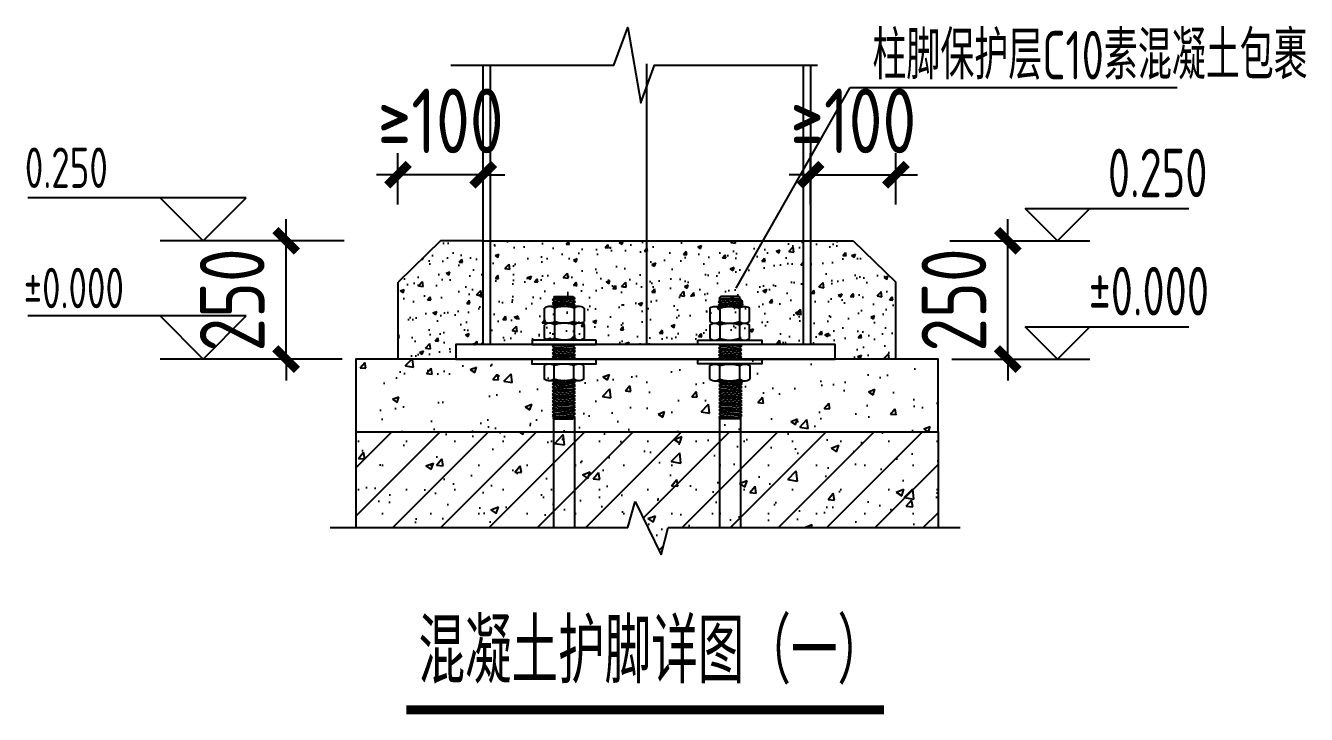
# Model space of a CAD drawing. Extents: x 180850 to 1399066, y 48356 to 327880.
# Drawn here: x 517224 to 529106, y 181464 to 187855 of the extents above; entities that cross this region are included whole.
import ezdxf

# ---------------------------------------------------------------- set-up
doc = ezdxf.new("R2010")
doc.units = 0
doc.header["$LTSCALE"] = 1000
for name, color, linetype in [('AXIS', 3, 'Continuous'), ('C', 6, 'Continuous'), ('DIM_ELEV', 3, 'Continuous'), ('DIM_SYMB', 3, 'Continuous'), ('DOTE', 1, 'Continuous'), ('PUB_TEXT', 7, 'Continuous'), ('构造线', 7, 'Continuous'), ('标注', 3, 'Continuous')]:
    doc.layers.add(name, color=color, linetype=linetype)
doc.styles.add('_TCH_DIM', font='SIMPLEX', dxfattribs={"bigfont": 'GBCBIG'})
doc.styles.add('TSSD_Dimension', font='Tssdeng.shx', dxfattribs={"width": 0.8, "bigfont": 'hztxt.shx'})
doc.dimstyles.new('TSSD_40_200', dxfattribs={"dimtxt": 600, "dimasz": 200, "dimexe": 200, "dimexo": 500, "dimgap": 200, "dimtad": 1, "dimdec": 0, "dimlfac": 0.2, "dimzin": 0, "dimdsep": 46, "dimtxsty": 'TSSD_Dimension', "dimblk": 'ARCHTICK', "dimblk1": 'ARCHTICK', "dimblk2": 'ARCHTICK', "dimcen": 0, "dimdle": 200, "dimclrt": 7, "dimadec": 0, "dimazin": 0, "dimtfac": 1, "dimtdec": 0, "dimtix": 1, "dimtmove": 2, "dimatfit": 3, "dimfxl": 1, "dimtolj": 1, "dimtzin": 0, "dimarcsym": 0})
pattern_1 = [(50, (399524.1, 229651.48), (363.113, -31.7683), [37.9687, -417.6562]), (355, (399524.1, 229651.48), (-70.2429, 380.7973), [30.375, -334.125]), (100.4514, (399554.36, 229648.83), (292.8704, 349.0288), [32.2685, -354.9532]), (46.1842, (399524.1, 229752.73), (540.2908, -83.794), [56.9531, -626.4844]), (96.6356, (399569.1, 229745.74), (473.173, 493.1472), [48.4027, -532.4297]), (351.1842, (399524.1, 229752.7), (473.1726, 493.1475), [45.5625, -501.1875]), (21, (399574.72, 229727.4), (302.1842, -203.8258), [37.9687, -417.6562]), (326, (399574.72, 229727.4), (123.1784, 367.1072), [30.375, -334.125]), (71.4514, (399599.9, 229710.43), (425.3627, 163.2811), [32.2685, -354.9532]), (37.5, (399524.1, 229651.48), (6.15593, 168.52751), [0, -330.075, 0, -339.1875, 0, -335.39062]), (7.5, (399524.1, 229651.48), (133.17895, 199.67093), [0, -193.3875, 0, -322.48125, 0, -127.82812]), (327.5, (399411.2, 229651.48), (270.24761, -11.4184), [0, -126.5625, 0, -394.875, 0, -523.96875]), (317.5, (399360.58, 229651.48), (295.238, 50.67815), [0, -164.53125, 0, -262.2375, 0, -372.09375])]

# ---------------------------------------------------------------- blocks, each defined once
blk = doc.blocks.new('_ArchTick')
at = {"color": 0, "linetype": 'ByBlock', "const_width": 0.4}
blk.add_lwpolyline([(-0.5, -0.5), (0.5, 0.5)], dxfattribs=at)
blk = doc.blocks.new('*D303')
at = {"layer": 'AXIS', "color": 0, "lineweight": -2, "transparency": 16777216}
for p, q in [((519641, 185858), (519641, 186058)), ((520179, 185858), (519441, 185858)), ((519641, 184761), (519641, 185858)), ((520160, 184761), (519441, 184761)), ((519641, 184761), (519641, 184561))]:
    blk.add_line(p, q, dxfattribs=at)
at = {"layer": 'Defpoints', "color": 0, "transparency": 16777216}
for p in [(519641, 185858), (520679, 185858), (520660, 184761)]:
    blk.add_point(p, dxfattribs=at)
at = {"layer": 'AXIS', "color": 0, "lineweight": -2, "transparency": 16777216, "xscale": 200, "yscale": 200, "zscale": 200}
for p, rotation in [((519641, 185858), 270), ((519641, 184761), 90)]:
    blk.add_blockref('_ArchTick', p, dxfattribs=dict(at, rotation=rotation))
at = {"layer": 'AXIS', "color": 7, "transparency": 16777216, "insert": (519141, 185309), "char_height": 600, "attachment_point": 5, "rotation": 90, "style": 'TSSD_Dimension'}
blk.add_mtext('\\A1;250', dxfattribs=at)
blk = doc.blocks.new('*D304')
at = {"layer": 'AXIS', "color": 0, "lineweight": -2, "transparency": 16777216}
for p, q in [((526336, 185858), (526336, 186058)), ((525798, 185858), (526536, 185858)), ((526336, 184761), (526336, 185858)), ((525817, 184761), (526536, 184761)), ((526336, 184761), (526336, 184561))]:
    blk.add_line(p, q, dxfattribs=at)
at = {"layer": 'Defpoints', "color": 0, "transparency": 16777216}
for p in [(525298, 185858), (526336, 185858), (525317, 184761)]:
    blk.add_point(p, dxfattribs=at)
at = {"layer": 'AXIS', "color": 0, "lineweight": -2, "transparency": 16777216, "xscale": 200, "yscale": 200, "zscale": 200}
for p, rotation in [((526336, 185858), 270), ((526336, 184761), 90)]:
    blk.add_blockref('_ArchTick', p, dxfattribs=dict(at, rotation=rotation))
at = {"layer": 'AXIS', "color": 7, "transparency": 16777216, "insert": (525836, 185309), "char_height": 600, "attachment_point": 5, "rotation": 90, "style": 'TSSD_Dimension'}
blk.add_mtext('\\A1;250', dxfattribs=at)
blk = doc.blocks.new('*D305')
at = {"layer": 'AXIS', "color": 0, "lineweight": -2, "transparency": 16777216}
for p, q in [((520679, 186196), (520679, 186671)), ((521470, 186196), (521470, 186671)), ((520679, 186471), (520479, 186471)), ((521470, 186471), (520679, 186471)), ((521470, 186471), (521670, 186471))]:
    blk.add_line(p, q, dxfattribs=at)
at = {"layer": 'Defpoints', "color": 0, "transparency": 16777216}
for p in [(520679, 186471), (520679, 185696), (521470, 185696)]:
    blk.add_point(p, dxfattribs=at)
at = {"layer": 'AXIS', "color": 0, "lineweight": -2, "transparency": 16777216, "xscale": 200, "yscale": 200, "zscale": 200}
blk.add_blockref('_ArchTick', (520679, 186471), dxfattribs=at)
at = {"layer": 'AXIS', "color": 0, "lineweight": -2, "transparency": 16777216, "xscale": 200, "yscale": 200, "zscale": 200, "rotation": 180}
blk.add_blockref('_ArchTick', (521470, 186471), dxfattribs=at)
at = {"layer": 'AXIS', "color": 7, "transparency": 16777216, "insert": (521075, 186971), "char_height": 600, "attachment_point": 5, "style": 'TSSD_Dimension'}
blk.add_mtext('\\A1;≥100', dxfattribs=at)
blk = doc.blocks.new('*D306')
at = {"layer": 'AXIS', "color": 0, "lineweight": -2, "transparency": 16777216}
for p, q in [((524507, 186196), (524507, 186671)), ((525298, 186196), (525298, 186671)), ((524507, 186471), (524307, 186471)), ((524507, 186471), (525298, 186471)), ((525298, 186471), (525498, 186471))]:
    blk.add_line(p, q, dxfattribs=at)
at = {"layer": 'Defpoints', "color": 0, "transparency": 16777216}
for p in [(525298, 186471), (524507, 185696), (525298, 185696)]:
    blk.add_point(p, dxfattribs=at)
at = {"layer": 'AXIS', "color": 0, "lineweight": -2, "transparency": 16777216, "xscale": 200, "yscale": 200, "zscale": 200}
blk.add_blockref('_ArchTick', (524507, 186471), dxfattribs=at)
at = {"layer": 'AXIS', "color": 0, "lineweight": -2, "transparency": 16777216, "xscale": 200, "yscale": 200, "zscale": 200, "rotation": 180}
blk.add_blockref('_ArchTick', (525298, 186471), dxfattribs=at)
at = {"layer": 'AXIS', "color": 7, "transparency": 16777216, "insert": (524903, 186971), "char_height": 600, "attachment_point": 5, "style": 'TSSD_Dimension'}
blk.add_mtext('\\A1;≥100', dxfattribs=at)

msp = doc.modelspace()

# ---------------------------------------------------------------- hatches: boundary and pattern name
h = msp.add_hatch()
h.set_pattern_fill('混凝土', color=256, scale=50.625, style=0)
h.set_pattern_definition(pattern_1)
h.paths.add_polyline_path([(521469.98, 185857.89), (521074.59, 185857.89), (520679.2, 185474.12), (520679.2, 184761.02), (521215.41, 184761.02), (521215.41, 184896.02), (521469.98, 184896.02)])
h = msp.add_hatch()
h.set_pattern_fill('混凝土', color=256, scale=50.625, style=0)
h.set_pattern_definition([(50, (149421.18, 165617.86), (363.11297, -31.76827), [37.96875, -417.65625]), (355, (149421.18, 165617.86), (-70.24286, 380.79727), [30.375, -334.125]), (100.4514, (149451.44, 165615.2), (292.87037, 349.02877), [32.26847, -354.9532]), (46.1842, (149421.2, 165719.1), (540.2908, -83.794), [56.9531, -626.4844]), (96.6356, (149466.2, 165712.13), (473.173, 493.1472), [48.4027, -532.4297]), (351.1842, (149421.2, 165719.1), (473.1726, 493.14754), [45.5625, -501.1875]), (21, (149471.8, 165693.8), (302.1842, -203.82581), [37.96875, -417.65625]), (326, (149471.8, 165693.8), (123.1784, 367.1072), [30.375, -334.125]), (71.4514, (149497, 165676.8), (425.3627, 163.28106), [32.26847, -354.9532]), (37.5, (149421.18, 165617.86), (6.155927, 168.527514), [0, -330.075, 0, -339.1875, 0, -335.39062]), (7.5, (149421.18, 165617.86), (133.17895, 199.67093), [0, -193.3875, 0, -322.48125, 0, -127.82812]), (327.5, (149308.28, 165617.86), (270.24761, -11.418404), [0, -126.5625, 0, -394.875, 0, -523.96875]), (317.5, (149257.66, 165617.86), (295.238, 50.67815), [0, -164.53125, 0, -262.2375, 0, -372.09375])])
h.paths.add_polyline_path([(522988.73, 185857.89), (521537.48, 185857.89), (521537.48, 184896.02), (521923.37, 184896.02), (521923.37, 184937.33), (522518.23, 184937.33), (522518.23, 184896.02), (522988.73, 184896.02)])
h.paths.add_polyline_path([(522314.23, 184952.2), (522314.23, 184952.19), (522314.23, 184952.19)], flags=16)
h.paths.add_polyline_path([(522221.92, 185093.01), (522221.36, 185092.98), (522220.8, 185093.01)], flags=16)
h.paths.add_polyline_path([(522131.27, 185260.52), (522129.6, 185261.87), (522129.6, 185259.18)], flags=16)
h.paths.add_polyline_path([(522988.73, 184896.02), (523459.22, 184896.02), (523459.22, 184937.33), (524054.08, 184937.33), (524054.08, 184896.02), (524439.98, 184896.02), (524439.98, 185857.89), (522988.73, 185857.89)])
h.paths.add_polyline_path([(523865.19, 185309.35), (523872.13, 185314.96), (523863.23, 185323.86), (523847.23, 185323.86)], flags=16)
h.paths.add_polyline_path([(523620.95, 185092.69), (523624.1, 185093.26), (523624.1, 185093.26), (523624.1, 185092.69)], flags=16)
h.paths.add_polyline_path([(523890.13, 185093.26), (523886.97, 185092.69), (523886.97, 185092.69), (523886.97, 185093.26)], flags=16)
h = msp.add_hatch()
h.set_pattern_fill('混凝土', color=256, scale=50.625, style=0)
h.set_pattern_definition(pattern_1)
h.paths.add_polyline_path([(524507.48, 184896.02), (524733.17, 184896.02), (524733.17, 184761.02), (525298.25, 184761.02), (525298.25, 185474.12), (524902.87, 185857.89), (524507.48, 185857.89)])
h = msp.add_hatch()
h.set_pattern_fill('SACNCR', color=4, scale=3374.999999, style=0)
h.set_pattern_definition([(45, (565953.06, 254026.78), (-223.733, 223.733), []), (45, (566176.8, 254026.78), (-223.733, 223.733), [0, -316.4062])])
h.paths.add_polyline_path([(525688.73, 183198.38), (525688.73, 184086.02), (520288.73, 184086.02), (520288.73, 183198.38), (522810.98, 183198.38), (522878.48, 183438.62), (523119.15, 182943.13), (523186.65, 183198.38)])
h = msp.add_hatch()
h.set_pattern_fill('混凝土', color=4, scale=101.25, style=0)
h.set_pattern_definition([(50, (565953.06, 254026.8), (726.226, -63.5365), [75.9375, -835.3125]), (355, (565953.06, 254026.8), (-140.486, 761.5945), [60.75, -668.25]), (100.4514, (566013.6, 254021.5), (585.741, 698.0575), [64.537, -709.9064]), (46.1842, (565953.1, 254229.3), (1080.582, -167.588), [113.906, -1252.969]), (96.6356, (566043.1, 254215.3), (946.346, 986.294), [96.805, -1064.86]), (351.1842, (565953.1, 254229.3), (946.345, 986.295), [91.125, -1002.375]), (21, (566054.3, 254178.66), (604.3684, -407.6516), [75.9375, -835.3125]), (326, (566054.3, 254178.66), (246.357, 734.2144), [60.75, -668.25]), (71.4514, (566104.7, 254144.7), (850.7254, 326.562), [64.537, -709.9064]), (37.5, (565953.06, 254026.78), (12.31185, 337.055), [0, -660.15, 0, -678.375, 0, -670.7812]), (7.5, (565953.06, 254026.8), (266.3579, 399.3419), [0, -386.775, 0, -644.9625, 0, -255.6562]), (327.5, (565727.27, 254026.78), (540.4952, -22.8368), [0, -253.125, 0, -789.75, 0, -1047.9375]), (317.5, (565626, 254026.8), (590.476, 101.3563), [0, -329.0625, 0, -524.475, 0, -744.1875])])
h.paths.add_polyline_path([(525688.73, 183198.38), (525688.73, 184086.02), (520288.73, 184086.02), (520288.73, 183198.38), (522810.98, 183198.38), (522878.48, 183438.62), (523119.15, 182943.13), (523186.65, 183198.38)])
at = {"layer": '构造线'}
h = msp.add_hatch(dxfattribs=at)
h.set_pattern_fill('AR-CONC', color=256, scale=3.375, style=0)
h.set_pattern_definition([(50, (460204.67, 133477.4), (614.8733, -53.7944), [64.2937, -707.2312]), (355, (460204.67, 133477.4), (-118.9445, 644.816), [51.435, -565.785]), (100.451, (460255.9, 133472.9), (495.931, 591.019), [54.6413, -601.0538]), (46.1842, (460204.7, 133648.8), (914.892, -141.893), [96.441, -1060.847]), (96.6356, (460280.9, 133637), (801.239, 835.061), [81.962, -901.581]), (351.184, (460204.7, 133648.8), (801.241, 835.06), [77.152, -848.677]), (21, (460290.4, 133605.97), (511.7002, -345.146), [64.2937, -707.2312]), (326, (460290.4, 133606), (208.582, 621.6344), [51.435, -565.785]), (71.4514, (460333.03, 133577.2), (720.2807, 276.4896), [54.6413, -601.0538]), (37.5, (460204.67, 133477.38), (10.42404, 285.37326), [0, -558.927, 0, -574.3575, 0, -567.9281]), (7.5, (460204.67, 133477.38), (225.5164, 338.1094), [0, -327.4695, 0, -546.0682, 0, -216.4556]), (327.5, (460013.5, 133477.38), (457.61826, -19.3345), [0, -214.3125, 0, -668.655, 0, -887.2537]), (317.5, (459927.78, 133477.4), (499.936, 85.8144), [0, -278.6062, 0, -444.0555, 0, -630.0787])])
h.paths.add_polyline_path([(525688.73, 184086.02), (525688.73, 184761.02), (520288.73, 184761.02), (520288.73, 184086.02)])

# ---------------------------------------------------------------- linework, layer by layer
for p, q in [((521074.59, 185857.89), (520679.2, 185474.12)), ((521469.98, 185857.89), (521074.59, 185857.89)), ((521469.98, 185857.89), (524507.48, 185857.89)), ((521537.48, 185857.89), (524439.98, 185857.89)), ((524507.48, 185857.89), (524902.87, 185857.89)), ((524902.87, 185857.89), (525298.25, 185474.12)), ((520679.2, 184761.02), (520679.2, 185474.12)), ((525298.25, 184761.02), (525298.25, 185474.12))]:
    msp.add_line(p, q)
at = {"color": 4}
for p, q in [((522049.39, 185240.94), (522037.29, 185233.76)), ((522062.57, 185245.87), (522049.39, 185240.94)), ((522076.41, 185248.37), (522062.57, 185245.87)), ((522090.48, 185248.37), (522076.41, 185248.37)), ((522360.39, 185248.68), (522083.44, 185248.68)), ((522104.33, 185245.87), (522090.48, 185248.37)), ((522117.51, 185240.94), (522104.33, 185245.87)), ((522110.97, 185276.53), (522131.27, 185292.93)), ((522324.17, 185260.52), (522110.97, 185276.92)), ((522131.27, 185260.52), (522110.97, 185276.92)), ((522112.02, 185309.15), (522132.32, 185325.55)), ((522132.32, 185293.15), (522112.02, 185309.55)), ((522325.22, 185292.75), (522112.02, 185309.15)), ((522116.61, 185248.68), (522131.27, 185260.52)), ((522129.6, 185233.76), (522117.51, 185240.94)), ((522132.32, 185341.95), (522123.25, 185332.88)), ((522134.41, 185323.86), (522123.25, 185332.88)), ((522159.78, 185242.02), (522129.6, 185233.76)), ((522303.87, 185276.53), (522131.27, 185292.93)), ((522255.89, 185248.68), (522131.27, 185260.52)), ((522132.32, 185341.95), (522304.92, 185341.95)), ((522323.01, 185323.86), (522134.41, 185323.86)), ((522304.92, 185309.15), (522150.11, 185323.86)), ((522190.67, 185247.01), (522159.78, 185242.02)), ((522221.92, 185248.68), (522190.67, 185247.01)), ((522253.16, 185247.01), (522221.92, 185248.68)), ((522284.05, 185242.02), (522253.16, 185247.01)), ((522314.23, 185233.76), (522284.05, 185242.02)), ((522324.17, 185260.52), (522303.87, 185276.92)), ((522304.92, 185341.95), (522323.06, 185323.81)), ((522304.92, 185309.15), (522323.06, 185323.81)), ((522325.22, 185292.75), (522304.92, 185309.15)), ((522304.92, 185276.75), (522325.22, 185293.15)), ((522309.51, 185248.68), (522324.17, 185260.52)), ((522326.33, 185240.94), (522314.23, 185233.76)), ((522339.51, 185245.87), (522326.33, 185240.94)), ((522353.35, 185248.37), (522339.51, 185245.87)), ((522367.42, 185248.37), (522353.35, 185248.37)), ((522381.27, 185245.87), (522367.42, 185248.37)), ((522394.45, 185240.94), (522381.27, 185245.87)), ((522406.54, 185233.76), (522394.45, 185240.94)), ((523570.91, 185233.76), (523583.01, 185240.94)), ((523583.01, 185240.94), (523596.19, 185245.87)), ((523596.19, 185245.87), (523610.03, 185248.37)), ((523610.03, 185248.37), (523624.1, 185248.37)), ((523617.06, 185248.68), (523894.01, 185248.68)), ((523624.1, 185248.37), (523637.95, 185245.87)), ((523637.95, 185245.87), (523651.13, 185240.94)), ((523651.13, 185240.94), (523663.22, 185233.76)), ((523652.24, 185292.75), (523672.54, 185309.15)), ((523652.24, 185292.75), (523865.43, 185309.15)), ((523672.54, 185276.75), (523652.24, 185293.15)), ((523653.29, 185260.52), (523673.59, 185276.92)), ((523653.29, 185260.52), (523866.48, 185276.92)), ((523667.94, 185248.68), (523653.29, 185260.52)), ((523672.54, 185341.95), (523654.39, 185323.81)), ((523672.54, 185309.15), (523654.39, 185323.81)), ((523654.45, 185323.86), (523843.04, 185323.86)), ((523663.22, 185233.76), (523693.4, 185242.02)), ((523845.14, 185341.95), (523672.54, 185341.95)), ((523672.54, 185309.15), (523827.34, 185323.86)), ((523673.59, 185276.53), (523846.19, 185292.93)), ((523693.4, 185242.02), (523724.29, 185247.01)), ((523721.57, 185248.68), (523846.19, 185260.52)), ((523724.29, 185247.01), (523755.54, 185248.68)), ((523755.54, 185248.68), (523786.78, 185247.01)), ((523786.78, 185247.01), (523817.67, 185242.02)), ((523817.67, 185242.02), (523847.85, 185233.76)), ((523843.04, 185323.86), (523854.21, 185332.88)), ((523845.14, 185341.95), (523854.21, 185332.88)), ((523865.43, 185309.15), (523845.14, 185325.55)), ((523845.14, 185293.15), (523865.43, 185309.55)), ((523866.48, 185276.53), (523846.19, 185292.93)), ((523846.19, 185260.52), (523866.48, 185276.92)), ((523860.84, 185248.68), (523846.19, 185260.52)), ((523847.85, 185233.76), (523859.95, 185240.94)), ((523859.95, 185240.94), (523873.13, 185245.87)), ((523873.13, 185245.87), (523886.97, 185248.37)), ((523886.97, 185248.37), (523901.04, 185248.37)), ((523901.04, 185248.37), (523914.89, 185245.87)), ((523914.89, 185245.87), (523928.07, 185240.94)), ((523928.07, 185240.94), (523940.16, 185233.76)), ((522037.29, 185107.87), (522037.29, 185233.76)), ((522129.6, 185233.76), (522129.6, 185107.87)), ((522314.23, 185233.76), (522314.23, 185107.87)), ((522406.54, 185233.76), (522406.54, 185107.87)), ((523570.91, 185233.76), (523570.91, 185107.87)), ((523663.22, 185233.76), (523663.22, 185107.87)), ((523847.85, 185233.76), (523847.85, 185107.87)), ((523940.16, 185107.87), (523940.16, 185233.76)), ((522049.39, 185100.68), (522037.29, 185107.87)), ((522049.39, 185085.27), (522037.29, 185078.08)), ((522037.29, 184952.19), (522037.29, 185078.08)), ((522062.57, 185095.76), (522049.39, 185100.68)), ((522062.57, 185090.19), (522049.39, 185085.27)), ((522076.41, 185093.26), (522062.57, 185095.76)), ((522076.41, 185092.69), (522062.57, 185090.19)), ((522090.48, 185093.26), (522076.41, 185093.26)), ((522090.48, 185092.69), (522076.41, 185092.69)), ((522360.39, 185093.01), (522083.44, 185093.01)), ((522104.33, 185095.76), (522090.48, 185093.26)), ((522104.33, 185090.19), (522090.48, 185092.69)), ((522117.51, 185100.68), (522104.33, 185095.76)), ((522117.51, 185085.27), (522104.33, 185090.19)), ((522129.6, 185107.87), (522117.51, 185100.68)), ((522129.6, 185078.08), (522117.51, 185085.27)), ((522159.78, 185099.61), (522129.6, 185107.87)), ((522159.78, 185086.34), (522129.6, 185078.08)), ((522129.6, 185078.08), (522129.6, 184952.19)), ((522190.67, 185094.62), (522159.78, 185099.61)), ((522190.67, 185091.33), (522159.78, 185086.34)), ((522221.92, 185092.95), (522190.67, 185094.62)), ((522221.92, 185093.01), (522190.67, 185091.33)), ((522253.16, 185094.62), (522221.92, 185092.95)), ((522253.16, 185091.33), (522221.92, 185093.01)), ((522284.05, 185099.61), (522253.16, 185094.62)), ((522284.05, 185086.34), (522253.16, 185091.33)), ((522314.23, 185107.87), (522284.05, 185099.61)), ((522314.23, 185078.08), (522284.05, 185086.34)), ((522326.33, 185100.68), (522314.23, 185107.87)), ((522326.33, 185085.27), (522314.23, 185078.08)), ((522314.23, 185078.08), (522314.23, 184952.19)), ((522339.51, 185095.76), (522326.33, 185100.68)), ((522339.51, 185090.19), (522326.33, 185085.27)), ((522353.35, 185093.26), (522339.51, 185095.76)), ((522353.35, 185092.69), (522339.51, 185090.19)), ((522367.42, 185093.26), (522353.35, 185093.26)), ((522367.42, 185092.69), (522353.35, 185092.69)), ((522381.27, 185095.76), (522367.42, 185093.26)), ((522381.27, 185090.19), (522367.42, 185092.69)), ((522394.45, 185100.68), (522381.27, 185095.76)), ((522394.45, 185085.27), (522381.27, 185090.19)), ((522406.54, 185107.87), (522394.45, 185100.68)), ((522406.54, 185078.08), (522394.45, 185085.27)), ((522406.54, 185078.08), (522406.54, 184952.19)), ((523570.91, 185107.87), (523583.01, 185100.68)), ((523570.91, 185078.08), (523583.01, 185085.27)), ((523570.91, 185078.08), (523570.91, 184952.19)), ((523583.01, 185100.68), (523596.19, 185095.76)), ((523583.01, 185085.27), (523596.19, 185090.19)), ((523596.19, 185095.76), (523610.03, 185093.26)), ((523596.19, 185090.19), (523610.03, 185092.69)), ((523610.03, 185093.26), (523624.1, 185093.26)), ((523610.03, 185092.69), (523624.1, 185092.69)), ((523617.06, 185093.01), (523894.01, 185093.01)), ((523624.1, 185093.26), (523637.95, 185095.76)), ((523624.1, 185092.69), (523637.95, 185090.19)), ((523637.95, 185095.76), (523651.13, 185100.68)), ((523637.95, 185090.19), (523651.13, 185085.27)), ((523651.13, 185100.68), (523663.22, 185107.87)), ((523651.13, 185085.27), (523663.22, 185078.08)), ((523663.22, 185107.87), (523693.4, 185099.61)), ((523663.22, 185078.08), (523693.4, 185086.34)), ((523663.22, 185078.08), (523663.22, 184952.19)), ((523693.4, 185099.61), (523724.29, 185094.62)), ((523693.4, 185086.34), (523724.29, 185091.33)), ((523724.29, 185094.62), (523755.54, 185092.95)), ((523724.29, 185091.33), (523755.54, 185093.01)), ((523755.54, 185092.95), (523786.78, 185094.62)), ((523755.54, 185093.01), (523786.78, 185091.33)), ((523786.78, 185094.62), (523817.67, 185099.61)), ((523786.78, 185091.33), (523817.67, 185086.34)), ((523817.67, 185099.61), (523847.85, 185107.87)), ((523817.67, 185086.34), (523847.85, 185078.08)), ((523847.85, 185107.87), (523859.95, 185100.68)), ((523847.85, 185078.08), (523859.95, 185085.27)), ((523847.85, 185078.08), (523847.85, 184952.19)), ((523859.95, 185100.68), (523873.13, 185095.76)), ((523859.95, 185085.27), (523873.13, 185090.19)), ((523873.13, 185095.76), (523886.97, 185093.26)), ((523873.13, 185090.19), (523886.97, 185092.69)), ((523886.97, 185093.26), (523901.04, 185093.26)), ((523886.97, 185092.69), (523901.04, 185092.69)), ((523901.04, 185093.26), (523914.89, 185095.76)), ((523901.04, 185092.69), (523914.89, 185090.19)), ((523914.89, 185095.76), (523928.07, 185100.68)), ((523914.89, 185090.19), (523928.07, 185085.27)), ((523928.07, 185100.68), (523940.16, 185107.87)), ((523928.07, 185085.27), (523940.16, 185078.08)), ((523940.16, 184952.19), (523940.16, 185078.08)), ((522049.39, 184945.01), (522037.29, 184952.19)), ((522062.57, 184940.09), (522049.39, 184945.01)), ((522076.41, 184937.59), (522062.57, 184940.09)), ((522090.48, 184937.59), (522076.41, 184937.59)), ((522104.33, 184940.09), (522090.48, 184937.59)), ((522117.51, 184945.01), (522104.33, 184940.09)), ((522130.28, 184895.76), (522109.99, 184879.36)), ((522323.72, 184895.8), (522110.53, 184879.4)), ((522110.53, 184879.8), (522130.82, 184863.4)), ((522129.6, 184952.19), (522117.51, 184945.01)), ((522159.78, 184943.94), (522129.6, 184952.19)), ((522303.42, 184879.8), (522130.82, 184863.4)), ((522190.67, 184938.94), (522159.78, 184943.94)), ((522221.92, 184937.27), (522190.67, 184938.94)), ((522253.16, 184938.94), (522221.92, 184937.27)), ((522284.05, 184943.94), (522253.16, 184938.94)), ((522314.23, 184952.19), (522284.05, 184943.94)), ((522323.72, 184895.8), (522303.42, 184879.4)), ((522303.42, 184879.8), (522323.72, 184863.4)), ((522326.33, 184945.01), (522314.23, 184952.19)), ((522339.51, 184940.09), (522326.33, 184945.01)), ((522353.35, 184937.59), (522339.51, 184940.09)), ((522367.42, 184937.59), (522353.35, 184937.59)), ((522381.27, 184940.09), (522367.42, 184937.59)), ((522394.45, 184945.01), (522381.27, 184940.09)), ((522406.54, 184952.19), (522394.45, 184945.01)), ((523570.91, 184952.19), (523583.01, 184945.01)), ((523583.01, 184945.01), (523596.19, 184940.09)), ((523596.19, 184940.09), (523610.03, 184937.59)), ((523610.03, 184937.59), (523624.1, 184937.59)), ((523624.1, 184937.59), (523637.95, 184940.09)), ((523637.95, 184940.09), (523651.13, 184945.01)), ((523651.13, 184945.01), (523663.22, 184952.19)), ((523653.74, 184895.8), (523674.03, 184879.4)), ((523653.74, 184895.8), (523866.93, 184879.4)), ((523674.03, 184879.8), (523653.74, 184863.4)), ((523663.22, 184952.19), (523693.4, 184943.94)), ((523674.03, 184879.8), (523846.63, 184863.4)), ((523693.4, 184943.94), (523724.29, 184938.94)), ((523724.29, 184938.94), (523755.54, 184937.27)), ((523755.54, 184937.27), (523786.78, 184938.94)), ((523786.78, 184938.94), (523817.67, 184943.94)), ((523817.67, 184943.94), (523847.85, 184952.19)), ((523866.93, 184879.8), (523846.63, 184863.4)), ((523847.17, 184895.76), (523867.47, 184879.36)), ((523847.85, 184952.19), (523859.95, 184945.01)), ((523859.95, 184945.01), (523873.13, 184940.09)), ((523873.13, 184940.09), (523886.97, 184937.59)), ((523886.97, 184937.59), (523901.04, 184937.59)), ((523901.04, 184937.59), (523914.89, 184940.09)), ((523914.89, 184940.09), (523928.07, 184945.01)), ((523928.07, 184945.01), (523940.16, 184952.19)), ((522130.82, 184863.4), (522110.53, 184847)), ((522323.72, 184863), (522110.53, 184846.6)), ((522110.53, 184847), (522130.82, 184830.6)), ((522130.82, 184830.2), (522110.53, 184813.81)), ((522323.72, 184829.81), (522110.53, 184813.41)), ((522110.53, 184813.81), (522130.82, 184797.41)), ((522323.72, 184797.41), (522110.53, 184781.01)), ((522130.82, 184797.41), (522110.53, 184781.01)), ((522110.53, 184781.4), (522130.82, 184765)), ((522130.82, 184765), (522120.36, 184756.54)), ((522303.42, 184847), (522130.82, 184830.6)), ((522303.42, 184813.81), (522130.82, 184797.41)), ((522303.42, 184781.4), (522130.82, 184765)), ((522323.72, 184765.39), (522208.69, 184756.54)), ((522323.72, 184863), (522303.42, 184846.6)), ((522303.42, 184846.6), (522323.72, 184830.2)), ((522323.72, 184829.81), (522303.42, 184813.41)), ((522303.42, 184813.81), (522323.72, 184797.41)), ((522323.72, 184797.41), (522303.42, 184781.01)), ((522303.42, 184781.4), (522323.72, 184765)), ((522323.72, 184765.39), (522312.77, 184756.54)), ((523653.74, 184863), (523674.03, 184846.6)), ((523653.74, 184863), (523866.93, 184846.6)), ((523674.03, 184846.6), (523653.74, 184830.2)), ((523653.74, 184829.81), (523674.03, 184813.41)), ((523653.74, 184829.81), (523866.93, 184813.41)), ((523674.03, 184813.81), (523653.74, 184797.41)), ((523653.74, 184797.41), (523674.03, 184781.01)), ((523653.74, 184797.41), (523866.93, 184781.01)), ((523674.03, 184781.4), (523653.74, 184765)), ((523653.74, 184765.39), (523664.69, 184756.54)), ((523653.74, 184765.39), (523768.77, 184756.54)), ((523674.03, 184847), (523846.63, 184830.6)), ((523674.03, 184813.81), (523846.63, 184797.41)), ((523674.03, 184781.4), (523846.63, 184765)), ((523846.63, 184863.4), (523866.93, 184847)), ((523866.93, 184847), (523846.63, 184830.6)), ((523846.63, 184830.2), (523866.93, 184813.81)), ((523866.93, 184813.81), (523846.63, 184797.41)), ((523846.63, 184797.41), (523866.93, 184781.01)), ((523866.93, 184781.4), (523846.63, 184765)), ((523846.63, 184765), (523857.1, 184756.54)), ((522046.88, 184706.84), (522034.79, 184699.65)), ((522034.79, 184699.65), (522034.79, 184573.77)), ((522060.06, 184711.76), (522046.88, 184706.84)), ((522073.91, 184714.26), (522060.06, 184711.76)), ((522073.91, 184714.26), (522060.06, 184711.76)), ((522087.98, 184714.26), (522073.91, 184714.26)), ((522087.98, 184714.26), (522073.91, 184714.26)), ((522357.89, 184714.58), (522080.94, 184714.58)), ((522357.89, 184714.58), (522080.94, 184714.58)), ((522101.82, 184711.76), (522087.98, 184714.26)), ((522101.82, 184711.76), (522087.98, 184714.26)), ((522115, 184706.84), (522101.82, 184711.76)), ((522127.1, 184699.65), (522115, 184706.84)), ((522157.28, 184707.91), (522127.1, 184699.65)), ((522127.1, 184573.77), (522127.1, 184699.65)), ((522130.82, 184715.23), (522303.42, 184715.23)), ((522188.17, 184712.91), (522157.28, 184707.91)), ((522281.55, 184707.91), (522250.66, 184712.91)), ((522311.73, 184699.65), (522281.55, 184707.91)), ((522323.82, 184706.84), (522311.73, 184699.65)), ((522311.73, 184573.77), (522311.73, 184699.65)), ((522337, 184711.76), (522323.82, 184706.84)), ((522350.85, 184714.26), (522337, 184711.76)), ((522350.85, 184714.26), (522337, 184711.76)), ((522364.92, 184714.26), (522350.85, 184714.26)), ((522364.92, 184714.26), (522350.85, 184714.26)), ((522378.76, 184711.76), (522364.92, 184714.26)), ((522378.76, 184711.76), (522364.92, 184714.26)), ((522391.94, 184706.84), (522378.76, 184711.76)), ((522404.04, 184699.65), (522391.94, 184706.84)), ((522404.04, 184573.77), (522404.04, 184699.65)), ((523573.42, 184699.65), (523585.51, 184706.84)), ((523573.42, 184573.77), (523573.42, 184699.65)), ((523585.51, 184706.84), (523598.69, 184711.76)), ((523598.69, 184711.76), (523612.54, 184714.26)), ((523598.69, 184711.76), (523612.54, 184714.26)), ((523612.54, 184714.26), (523626.61, 184714.26)), ((523612.54, 184714.26), (523626.61, 184714.26)), ((523619.57, 184714.58), (523896.52, 184714.58)), ((523619.57, 184714.58), (523896.52, 184714.58)), ((523626.61, 184714.26), (523640.45, 184711.76)), ((523626.61, 184714.26), (523640.45, 184711.76)), ((523640.45, 184711.76), (523653.63, 184706.84)), ((523653.63, 184706.84), (523665.73, 184699.65)), ((523665.73, 184699.65), (523695.91, 184707.91)), ((523665.73, 184573.77), (523665.73, 184699.65)), ((523846.63, 184715.23), (523674.03, 184715.23)), ((523695.91, 184707.91), (523726.8, 184712.91)), ((523789.29, 184712.91), (523820.18, 184707.91)), ((523820.18, 184707.91), (523850.36, 184699.65)), ((523850.36, 184699.65), (523862.45, 184706.84)), ((523850.36, 184573.77), (523850.36, 184699.65)), ((523862.45, 184706.84), (523875.63, 184711.76)), ((523875.63, 184711.76), (523889.48, 184714.26)), ((523875.63, 184711.76), (523889.48, 184714.26)), ((523889.48, 184714.26), (523903.55, 184714.26)), ((523889.48, 184714.26), (523903.55, 184714.26)), ((523903.55, 184714.26), (523917.39, 184711.76)), ((523903.55, 184714.26), (523917.39, 184711.76)), ((523917.39, 184711.76), (523930.57, 184706.84)), ((523930.57, 184706.84), (523942.67, 184699.65)), ((523942.67, 184699.65), (523942.67, 184573.77)), ((522046.88, 184566.58), (522034.79, 184573.77)), ((522060.06, 184561.66), (522046.88, 184566.58)), ((522073.91, 184559.16), (522060.06, 184561.66)), ((522087.98, 184559.16), (522073.91, 184559.16)), ((522357.89, 184558.84), (522080.94, 184558.84)), ((522101.82, 184561.66), (522087.98, 184559.16)), ((522115, 184566.58), (522101.82, 184561.66)), ((522321.66, 184547), (522108.47, 184530.6)), ((522128.76, 184547), (522108.47, 184530.6)), ((522108.47, 184531), (522128.76, 184514.6)), ((522114.11, 184558.84), (522128.76, 184547)), ((522127.1, 184573.77), (522115, 184566.58)), ((522157.28, 184565.51), (522127.1, 184573.77)), ((522253.39, 184558.84), (522128.76, 184547)), ((522301.36, 184531), (522128.76, 184514.6)), ((522188.17, 184560.51), (522157.28, 184565.51)), ((522219.41, 184558.84), (522188.17, 184560.51)), ((522250.66, 184560.51), (522219.41, 184558.84)), ((522281.55, 184565.51), (522250.66, 184560.51)), ((522311.73, 184573.77), (522281.55, 184565.51)), ((522321.66, 184547), (522301.36, 184530.6)), ((522301.36, 184531), (522321.66, 184514.6)), ((522307.01, 184558.84), (522321.66, 184547)), ((522323.82, 184566.58), (522311.73, 184573.77)), ((522337, 184561.66), (522323.82, 184566.58)), ((522350.85, 184559.16), (522337, 184561.66)), ((522364.92, 184559.16), (522350.85, 184559.16)), ((522378.76, 184561.66), (522364.92, 184559.16)), ((522391.94, 184566.58), (522378.76, 184561.66)), ((522404.04, 184573.77), (522391.94, 184566.58)), ((523573.42, 184573.77), (523585.51, 184566.58)), ((523585.51, 184566.58), (523598.69, 184561.66)), ((523598.69, 184561.66), (523612.54, 184559.16)), ((523612.54, 184559.16), (523626.61, 184559.16)), ((523619.57, 184558.84), (523896.52, 184558.84)), ((523626.61, 184559.16), (523640.45, 184561.66)), ((523640.45, 184561.66), (523653.63, 184566.58)), ((523653.63, 184566.58), (523665.73, 184573.77)), ((523670.45, 184558.84), (523655.8, 184547)), ((523655.8, 184547), (523676.09, 184530.6)), ((523655.8, 184547), (523868.99, 184530.6)), ((523676.09, 184531), (523655.8, 184514.6)), ((523665.73, 184573.77), (523695.91, 184565.51)), ((523676.09, 184531), (523848.69, 184514.6)), ((523695.91, 184565.51), (523726.8, 184560.51)), ((523724.07, 184558.84), (523848.69, 184547)), ((523726.8, 184560.51), (523758.04, 184558.84)), ((523758.04, 184558.84), (523789.29, 184560.51)), ((523789.29, 184560.51), (523820.18, 184565.51)), ((523820.18, 184565.51), (523850.36, 184573.77)), ((523863.35, 184558.84), (523848.69, 184547)), ((523848.69, 184547), (523868.99, 184530.6)), ((523868.99, 184531), (523848.69, 184514.6)), ((523850.36, 184573.77), (523862.45, 184566.58)), ((523862.45, 184566.58), (523875.63, 184561.66)), ((523875.63, 184561.66), (523889.48, 184559.16)), ((523889.48, 184559.16), (523903.55, 184559.16)), ((523903.55, 184559.16), (523917.39, 184561.66)), ((523917.39, 184561.66), (523930.57, 184566.58)), ((523930.57, 184566.58), (523942.67, 184573.77)), ((522128.76, 184514.6), (522108.47, 184498.2)), ((522322.2, 184514.64), (522109.01, 184498.24)), ((522109.01, 184498.63), (522129.3, 184482.23)), ((522129.3, 184482.23), (522109.01, 184465.83)), ((522322.2, 184481.84), (522109.01, 184465.44)), ((522109.01, 184465.83), (522129.3, 184449.43)), ((522322.2, 184449.43), (522109.01, 184433.03)), ((522129.3, 184449.43), (522109.01, 184433.03)), ((522109.01, 184433.43), (522129.3, 184417.03)), ((522322.2, 184417.03), (522109.01, 184400.63)), ((522129.3, 184417.03), (522109.01, 184400.63)), ((522301.9, 184498.63), (522129.3, 184482.23)), ((522301.9, 184465.83), (522129.3, 184449.43)), ((522301.9, 184433.43), (522129.3, 184417.03)), ((522322.2, 184514.64), (522301.9, 184498.24)), ((522301.9, 184498.63), (522322.2, 184482.23)), ((522322.2, 184481.84), (522301.9, 184465.44)), ((522301.9, 184465.83), (522322.2, 184449.43)), ((522322.2, 184449.43), (522301.9, 184433.03)), ((522301.9, 184433.43), (522322.2, 184417.03)), ((522322.2, 184417.03), (522301.9, 184400.63)), ((523655.26, 184514.64), (523675.55, 184498.24)), ((523655.26, 184514.64), (523868.45, 184498.24)), ((523675.55, 184498.63), (523655.26, 184482.23)), ((523655.26, 184481.84), (523675.55, 184465.44)), ((523655.26, 184481.84), (523868.45, 184465.44)), ((523675.55, 184465.83), (523655.26, 184449.43)), ((523655.26, 184449.43), (523675.55, 184433.03)), ((523655.26, 184449.43), (523868.45, 184433.03)), ((523675.55, 184433.43), (523655.26, 184417.03)), ((523655.26, 184417.03), (523675.55, 184400.63)), ((523655.26, 184417.03), (523868.45, 184400.63)), ((523675.55, 184498.63), (523848.15, 184482.23)), ((523675.55, 184465.83), (523848.15, 184449.43)), ((523675.55, 184433.43), (523848.15, 184417.03)), ((523868.45, 184498.63), (523848.15, 184482.23)), ((523848.15, 184482.23), (523868.45, 184465.83)), ((523868.45, 184465.83), (523848.15, 184449.43)), ((523848.15, 184449.43), (523868.45, 184433.03)), ((523868.45, 184433.43), (523848.15, 184417.03)), ((523848.15, 184417.03), (523868.45, 184400.63)), ((523848.69, 184514.6), (523868.99, 184498.2)), ((522109.01, 184401.02), (522129.3, 184384.62)), ((522129.3, 184384.23), (522109.01, 184367.83)), ((522322.74, 184384.27), (522109.54, 184367.87)), ((522109.54, 184368.26), (522129.84, 184351.87)), ((522322.74, 184351.87), (522109.54, 184335.47)), ((522129.84, 184351.87), (522109.54, 184335.47)), ((522109.54, 184335.86), (522129.84, 184319.46)), ((522129.84, 184319.46), (522109.54, 184303.06)), ((522322.74, 184319.07), (522109.54, 184302.67)), ((522109.54, 184302.67), (522129.84, 184286.27)), ((522322.74, 184286.27), (522109.54, 184269.87)), ((522129.84, 184286.27), (522109.54, 184269.87)), ((522301.9, 184401.02), (522129.3, 184384.62)), ((522302.44, 184368.26), (522129.84, 184351.87)), ((522302.44, 184335.86), (522129.84, 184319.46)), ((522302.44, 184302.67), (522129.84, 184286.27)), ((522301.9, 184400.63), (522322.2, 184384.23)), ((522322.74, 184384.27), (522302.44, 184367.87)), ((522302.44, 184368.26), (522322.74, 184351.87)), ((522322.74, 184351.87), (522302.44, 184335.47)), ((522302.44, 184335.86), (522322.74, 184319.46)), ((522322.74, 184319.07), (522302.44, 184302.67)), ((522302.44, 184302.67), (522322.74, 184286.27)), ((522322.74, 184286.27), (522302.44, 184269.87)), ((523654.72, 184384.27), (523675.01, 184367.87)), ((523654.72, 184384.27), (523867.91, 184367.87)), ((523675.01, 184368.26), (523654.72, 184351.87)), ((523654.72, 184351.87), (523675.01, 184335.47)), ((523654.72, 184351.87), (523867.91, 184335.47)), ((523675.01, 184335.86), (523654.72, 184319.46)), ((523654.72, 184319.07), (523675.01, 184302.67)), ((523654.72, 184319.07), (523867.91, 184302.67)), ((523675.01, 184302.67), (523654.72, 184286.27)), ((523654.72, 184286.27), (523675.01, 184269.87)), ((523654.72, 184286.27), (523867.91, 184269.87)), ((523675.55, 184400.63), (523655.26, 184384.23)), ((523675.01, 184368.26), (523847.62, 184351.87)), ((523675.01, 184335.86), (523847.62, 184319.46)), ((523675.01, 184302.67), (523847.62, 184286.27)), ((523675.55, 184401.02), (523848.15, 184384.62)), ((523867.91, 184368.26), (523847.62, 184351.87)), ((523847.62, 184351.87), (523867.91, 184335.47)), ((523867.91, 184335.86), (523847.62, 184319.46)), ((523847.62, 184319.46), (523867.91, 184303.06)), ((523867.91, 184302.67), (523847.62, 184286.27)), ((523847.62, 184286.27), (523867.91, 184269.87)), ((523868.45, 184401.02), (523848.15, 184384.62)), ((523848.15, 184384.23), (523868.45, 184367.83)), ((522109.54, 184270.26), (522129.84, 184253.86)), ((522322.74, 184254.26), (522109.54, 184237.86)), ((522129.84, 184253.86), (522109.54, 184237.46)), ((522109.54, 184237.86), (522131.93, 184223.15)), ((522131.93, 184223.15), (522115.12, 184214.13)), ((522129.84, 184205.06), (522115.12, 184214.13)), ((522302.44, 184270.26), (522129.84, 184253.86)), ((522129.84, 184205.06), (522302.44, 184205.06)), ((522320.53, 184223.15), (522131.93, 184223.15)), ((522302.44, 184237.86), (522147.63, 184223.15)), ((522302.44, 184270.26), (522322.74, 184253.86)), ((522322.74, 184254.26), (522302.44, 184237.86)), ((522302.44, 184237.86), (522320.53, 184223.15)), ((522302.44, 184205.06), (522320.53, 184223.15)), ((523675.01, 184270.26), (523654.72, 184253.86)), ((523654.72, 184254.26), (523675.01, 184237.86)), ((523654.72, 184254.26), (523867.91, 184237.86)), ((523675.01, 184237.86), (523656.92, 184223.15)), ((523675.01, 184205.06), (523656.92, 184223.15)), ((523656.92, 184223.15), (523845.52, 184223.15)), ((523675.01, 184270.26), (523847.62, 184253.86)), ((523675.01, 184237.86), (523829.82, 184223.15)), ((523847.62, 184205.06), (523675.01, 184205.06)), ((523867.91, 184237.86), (523845.52, 184223.15)), ((523845.52, 184223.15), (523862.34, 184214.13)), ((523867.91, 184270.26), (523847.62, 184253.86)), ((523847.62, 184253.86), (523867.91, 184237.46)), ((523847.62, 184205.06), (523862.34, 184214.13)), ((522810.98, 183198.38), (522878.48, 183438.62)), ((522878.48, 183438.62), (523119.15, 182943.13)), ((520050.47, 183198.38), (522810.98, 183198.38)), ((523119.15, 182943.13), (523186.65, 183198.38)), ((523186.65, 183198.38), (525893.96, 183198.38))]:
    msp.add_line(p, q, dxfattribs=at)
at = {"color": 4, "ltscale": 100}
for p, q in [((522122.07, 184223.04), (522122.07, 183198.38)), ((522315.87, 184223.04), (522315.87, 183198.38)), ((523661.59, 184223.04), (523661.59, 183198.38)), ((523855.39, 184223.04), (523855.39, 183198.38))]:
    msp.add_line(p, q, dxfattribs=at)
at = {"color": 4}
for points in [[(522518.23, 184937.33), (521923.37, 184937.33), (521923.37, 184896.02), (522518.23, 184896.02)], [(523459.22, 184937.33), (524054.08, 184937.33), (524054.08, 184896.02), (523459.22, 184896.02)], [(522516.71, 184756.54), (521921.85, 184756.54), (521921.85, 184715.23), (522516.71, 184715.23)], [(523460.75, 184756.54), (524055.61, 184756.54), (524055.61, 184715.23), (523460.75, 184715.23)]]:
    msp.add_lwpolyline(points, close=True, dxfattribs=at)
at = {"layer": 'AXIS'}
for p, q in [((523815.8, 185419.03), (524874.68, 187281.11)), ((524874.68, 187281.11), (527907.79, 187281.11))]:
    msp.add_line(p, q, dxfattribs=at)
at = {"layer": 'C', "color": 1, "linetype": 'ByBlock', "const_width": 85.49, "elevation": -18181.78}
msp.add_lwpolyline([(520757.59, 181506.48), (525188.12, 181506.48)], dxfattribs=at)
at = {"layer": 'DIM_ELEV'}
for p, q in [((519271.9, 186257.89), (517246.57, 186257.89)), ((518871.9, 185857.89), (518471.9, 186257.89)), ((518871.9, 185857.89), (519271.9, 186257.89)), ((519487.25, 185857.89), (518471.9, 185857.89)), ((519271.9, 185161.02), (517246.57, 185161.02)), ((518871.9, 184761.02), (518471.9, 185161.02)), ((518871.9, 184761.02), (519271.9, 185161.02)), ((519487.25, 184761.02), (518471.9, 184761.02))]:
    msp.add_line(p, q, dxfattribs=at)
at = {"layer": 'DIM_SYMB', "elevation": -9090.89}
msp.add_lwpolyline([(521170.01, 187487.3), (522682.36, 187487.3), (522809.73, 187837.27), (522933.15, 187137.34), (523057.32, 187487.3), (524569.67, 187487.3)], dxfattribs=at)
at = {"layer": 'DOTE'}
msp.add_line((522988.73, 184896.02), (522988.73, 187500.56), dxfattribs=at)
at = {"layer": '构造线', "color": 4}
for p, q in [((521469.98, 184896.02), (521469.98, 187487.3)), ((521537.48, 184896.02), (521537.48, 187487.3)), ((524439.98, 184896.02), (524439.98, 187487.3)), ((524507.48, 184896.02), (524507.48, 187487.3))]:
    msp.add_line(p, q, dxfattribs=at)
at = {"layer": '构造线', "color": 6}
for p, q in [((520288.73, 184086.02), (520288.73, 183198.38)), ((525688.73, 184086.02), (525688.73, 183198.38))]:
    msp.add_line(p, q, dxfattribs=at)
at = {"layer": '构造线', "color": 4}
msp.add_lwpolyline([(521215.41, 184761.02), (524733.17, 184761.02), (524733.17, 184896.02), (521215.41, 184896.02)], close=True, dxfattribs=at)
at = {"layer": '构造线', "color": 6}
msp.add_lwpolyline([(520288.73, 184086.02), (525688.73, 184086.02), (525688.73, 184761.02), (520288.73, 184761.02)], close=True, dxfattribs=at)
at = {"layer": '标注'}
for p, q in [((526797.95, 185857.89), (526497.95, 186157.89)), ((526497.95, 186157.89), (528016.95, 186157.89)), ((526797.95, 185857.89), (527097.95, 186157.89)), ((526336.44, 185857.89), (527097.95, 185857.89)), ((526797.95, 184761.02), (526497.95, 185061.02)), ((526497.95, 185061.02), (528016.95, 185061.02)), ((526797.95, 184761.02), (527097.95, 185061.02)), ((526336.44, 184761.02), (527097.95, 184761.02))]:
    msp.add_line(p, q, dxfattribs=at)

# ---------------------------------------------------------------- texts
at = {"layer": 'PUB_TEXT', "style": 'TSSD_Dimension', "width": 0.7}
for s, height, p in [('柱脚保护层C10素混凝土包裹', 450, (525080.56, 187355.5)), ('0.250', 375, (517217.36, 186348.87)), ('0.250', 450, (527264.57, 186262.89)), ('%%p0.000', 375, (517206.57, 185232.75)), ('%%p0.000', 450, (527086.9, 185166.02))]:
    msp.add_text(s, height=height, dxfattribs=at).set_placement(p)
at = {"layer": 'PUB_TEXT', "style": '_TCH_DIM'}
msp.add_text('混凝土护脚详图（一）', height=600, dxfattribs=at).set_placement((520868.17, 181750.43, -18181.78))

# ---------------------------------------------------------------- dimensions: what is measured, and where the dimension line sits
at = {"layer": 'AXIS'}
dim = msp.add_linear_dim(base=(520679.2, 186470.65), p1=(521469.98, 185696.07), p2=(520679.2, 185696.07), text='≥100', dimstyle='TSSD_40_200', dxfattribs=at)
dim.commit()
dim.dimension.update_dxf_attribs({"geometry": '*D305', "text_midpoint": (521074.59, 186970.65)})
for base, p1, p2, angle, text, picture, middle in [((525298.25, 186470.65), (524507.48, 185696.07), (525298.25, 185696.07), 180, '≥100', '*D306', (524902.87, 186970.65)), ((519641.01, 185857.89), (520659.98, 184761.02), (520679.2, 185857.89), 90, '250', '*D303', (519141.01, 185309.45)), ((526336.44, 185857.89), (525317.48, 184761.02), (525298.25, 185857.89), 90, '250', '*D304', (525836.44, 185309.45))]:
    dim = msp.add_linear_dim(base=base, p1=p1, p2=p2, angle=angle, text=text, dimstyle='TSSD_40_200', dxfattribs=at)
    dim.commit()
    dim.dimension.update_dxf_attribs({"geometry": picture, "text_midpoint": middle})

doc.saveas('drawing.dxf')
